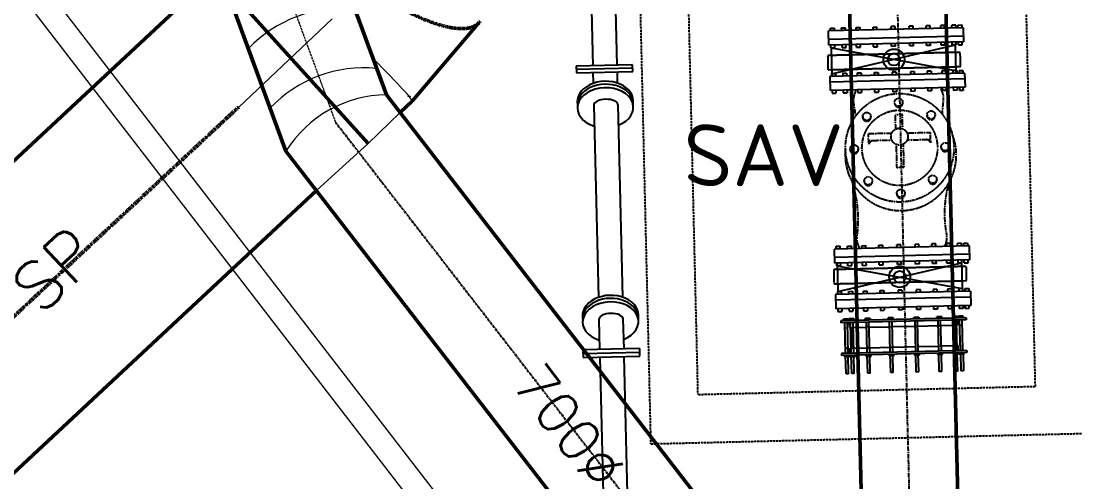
# Model space of a CAD drawing. Header units: inches. Extents: x 86328 to 235202, y 68629 to 184293.
# Drawn here: x 139176 to 145776, y 121278 to 124143 of the extents above; entities that cross this region are included whole.
import ezdxf

# ---------------------------------------------------------------- set-up
doc = ezdxf.new("R2010")
doc.units = ezdxf.units.IN
doc.header["$MEASUREMENT"] = 0
for name, pattern in [('CENTER', [2, 1.25, -0.25, 0.25, -0.25]), ('HIDDEN', [0.375, 0.25, -0.125]), ('PHANTOM2', [1.25, 0.625, -0.125, 0.125, -0.125, 0.125, -0.125])]:
    doc.linetypes.add(name, pattern=pattern)
for name, color, linetype, lineweight in [('.5', 8, 'Continuous', 0), ('DIM', 251, 'Continuous', 0), ('hid', 8, 'HIDDEN', 0), ('PLC WIRE', 7, 'Continuous', 0)]:
    doc.layers.add(name, color=color, linetype=linetype, lineweight=lineweight)
for name, color, linetype in [('1', 1, 'CENTER'), ('sleeve type coupling', 1, 'Continuous'), ('steel elbow 45deg', 3, 'Continuous'), ('text', 3, 'Continuous')]:
    doc.layers.add(name, color=color, linetype=linetype)
doc.styles.add('ISO', font='isocpeur.ttf')
doc.styles.add('SIMPLEX', font='simplex.shx')
doc.styles.get("Standard").update_dxf_attribs({"font": 'arial.ttf'})
doc.linetypes.add('FENCE_LINE', pattern='A,0.5,-0.1,["X",Standard,S=0.1,R=0,X=-0.02,Y=-0.05],-0.1', length=0.7)

msp = doc.modelspace()

# ---------------------------------------------------------------- linework, layer by layer
at = {"layer": '.5', "color": 8, "linetype": 'CENTER', "ltscale": 5}
msp.add_line((140155.2, 126177.4), (141132, 123514.8), dxfattribs=at)
at = {"color": 8, "linetype": 'CENTER', "ltscale": 20}
msp.add_line((144714.9, 120707.6), (144584.5, 126137.3), dxfattribs=at)
at = {"color": 8}
for p, q in [((145040.2, 124103.3), (144200.4, 124083.1)), ((145040.2, 124103.3), (144200.4, 124083.1)), ((144202.5, 123994.5), (144200.4, 124083.1)), ((144202.5, 123994.5), (144200.4, 124083.1)), ((144212.1, 124100.6), (144236.4, 124101.2)), ((144212.1, 124100.6), (144236.4, 124101.2)), ((144212.5, 124083.4), (144212.1, 124100.6)), ((144212.5, 124083.4), (144212.1, 124100.6)), ((144236.8, 124084), (144236.4, 124101.2)), ((144236.8, 124084), (144236.4, 124101.2)), ((144281.4, 124102.3), (144305.6, 124102.9)), ((144281.4, 124102.3), (144305.6, 124102.9)), ((144281.8, 124085), (144281.4, 124102.3)), ((144281.8, 124085), (144281.4, 124102.3)), ((144306, 124085.6), (144305.6, 124102.9)), ((144306, 124085.6), (144305.6, 124102.9)), ((144371.6, 124104.4), (144395.9, 124105)), ((144371.6, 124104.4), (144395.9, 124105)), ((144372, 124087.2), (144371.6, 124104.4)), ((144372, 124087.2), (144371.6, 124104.4)), ((144396.3, 124087.8), (144395.9, 124105)), ((144396.3, 124087.8), (144395.9, 124105)), ((144476.7, 124107), (144501, 124107.5)), ((144476.7, 124107), (144501, 124107.5)), ((144477.1, 124089.7), (144476.7, 124107)), ((144477.1, 124089.7), (144476.7, 124107)), ((144501.4, 124090.3), (144501, 124107.5)), ((144501.4, 124090.3), (144501, 124107.5)), ((144613.8, 124110.3), (144589.5, 124109.7)), ((144613.8, 124110.3), (144589.5, 124109.7)), ((144589.9, 124092.4), (144589.5, 124109.7)), ((144589.9, 124092.4), (144589.5, 124109.7)), ((144614.2, 124093), (144613.8, 124110.3)), ((144614.2, 124093), (144613.8, 124110.3)), ((144726.5, 124113), (144702.3, 124112.4)), ((144726.5, 124113), (144702.3, 124112.4)), ((144702.7, 124095.2), (144702.3, 124112.4)), ((144702.7, 124095.2), (144702.3, 124112.4)), ((144727, 124095.7), (144726.5, 124113)), ((144727, 124095.7), (144726.5, 124113)), ((144831.6, 124115.5), (144807.4, 124114.9)), ((144831.6, 124115.5), (144807.4, 124114.9)), ((144807.8, 124097.7), (144807.4, 124114.9)), ((144807.8, 124097.7), (144807.4, 124114.9)), ((144832.1, 124098.3), (144831.6, 124115.5)), ((144832.1, 124098.3), (144831.6, 124115.5)), ((144921.9, 124117.7), (144897.7, 124117.1)), ((144921.9, 124117.7), (144897.7, 124117.1)), ((144898.1, 124099.8), (144897.7, 124117.1)), ((144898.1, 124099.8), (144897.7, 124117.1)), ((144922.3, 124100.4), (144921.9, 124117.7)), ((144922.3, 124100.4), (144921.9, 124117.7)), ((144991.1, 124119.3), (144966.9, 124118.7)), ((144991.1, 124119.3), (144966.9, 124118.7)), ((144967.3, 124101.5), (144966.9, 124118.7)), ((144967.3, 124101.5), (144966.9, 124118.7)), ((144991.6, 124102.1), (144991.1, 124119.3)), ((144991.6, 124102.1), (144991.1, 124119.3)), ((145005.1, 124119.7), (145029.4, 124120.2)), ((145005.1, 124119.7), (145029.4, 124120.2)), ((145005.6, 124102.4), (145005.1, 124119.7)), ((145005.6, 124102.4), (145005.1, 124119.7)), ((145029.4, 124120.2), (145029.8, 124103)), ((145029.4, 124120.2), (145029.8, 124103)), ((145042.3, 124014.6), (145040.2, 124103.3)), ((145042.3, 124014.6), (145040.2, 124103.3)), ((145041.4, 124050.6), (144201.7, 124030.4)), ((145041.4, 124050.6), (144201.7, 124030.4)), ((145042.3, 124014.6), (144202.5, 123994.5)), ((145042.3, 124014.6), (144202.5, 123994.5)), ((144900.6, 123994), (144900.2, 124011.2)), ((144900.6, 123994), (144900.2, 124011.2)), ((144924.8, 123994.6), (144924.4, 124011.8)), ((144924.8, 123994.6), (144924.4, 124011.8)), ((144969.9, 123995.6), (144969.5, 124012.9)), ((144969.9, 123995.6), (144969.5, 124012.9)), ((144994.1, 123996.2), (144993.7, 124013.4)), ((144994.1, 123996.2), (144993.7, 124013.4)), ((145008.1, 123996.6), (145007.7, 124013.8)), ((145008.1, 123996.6), (145007.7, 124013.8)), ((145032.3, 123997.1), (145031.9, 124014.4)), ((145032.3, 123997.1), (145031.9, 124014.4)), ((144215.1, 123977.5), (144214.7, 123994.7)), ((144215.1, 123977.5), (144214.7, 123994.7)), ((144215.1, 123977.5), (144239.3, 123978.1)), ((144215.1, 123977.5), (144239.3, 123978.1)), ((144218.5, 123977.6), (144998, 123835.5)), ((144222.7, 123799.7), (144218.5, 123977.6)), ((144218.5, 123977.6), (144998, 123835.5)), ((144222.7, 123799.7), (144218.5, 123977.6)), ((144218.9, 123816.8), (144990.7, 123996.1)), ((144218.9, 123816.8), (144990.7, 123996.1)), ((144239.3, 123978.1), (144238.9, 123995.3)), ((144239.3, 123978.1), (144238.9, 123995.3)), ((144284.3, 123979.2), (144283.9, 123996.4)), ((144284.3, 123979.2), (144283.9, 123996.4)), ((144284.3, 123979.2), (144308.6, 123979.8)), ((144284.3, 123979.2), (144308.6, 123979.8)), ((144308.6, 123979.8), (144308.2, 123997)), ((144308.6, 123979.8), (144308.2, 123997)), ((144374.6, 123981.3), (144374.2, 123998.6)), ((144374.6, 123981.3), (144374.2, 123998.6)), ((144374.6, 123981.3), (144398.8, 123981.9)), ((144374.6, 123981.3), (144398.8, 123981.9)), ((144398.8, 123981.9), (144398.4, 123999.2)), ((144398.8, 123981.9), (144398.4, 123999.2)), ((144479.7, 123983.9), (144479.3, 124001.1)), ((144479.7, 123983.9), (144479.3, 124001.1)), ((144479.7, 123983.9), (144503.9, 123984.4)), ((144479.7, 123983.9), (144503.9, 123984.4)), ((144503.9, 123984.4), (144503.5, 124001.7)), ((144503.9, 123984.4), (144503.5, 124001.7)), ((144592.5, 123986.6), (144592.1, 124003.8)), ((144592.5, 123986.6), (144592.1, 124003.8)), ((144616.7, 123987.2), (144592.5, 123986.6)), ((144616.7, 123987.2), (144592.5, 123986.6)), ((144616.7, 123987.2), (144616.3, 124004.4)), ((144616.7, 123987.2), (144616.3, 124004.4)), ((144705.3, 123989.3), (144704.9, 124006.5)), ((144705.3, 123989.3), (144704.9, 124006.5)), ((144729.5, 123989.9), (144705.3, 123989.3)), ((144729.5, 123989.9), (144705.3, 123989.3)), ((144729.5, 123989.9), (144729.1, 124007.1)), ((144729.5, 123989.9), (144729.1, 124007.1)), ((144810.4, 123991.8), (144810, 124009)), ((144810.4, 123991.8), (144810, 124009)), ((144834.6, 123992.4), (144810.4, 123991.8)), ((144834.6, 123992.4), (144810.4, 123991.8)), ((144834.6, 123992.4), (144834.2, 124009.6)), ((144834.6, 123992.4), (144834.2, 124009.6)), ((144924.8, 123994.6), (144900.6, 123994)), ((144924.8, 123994.6), (144900.6, 123994)), ((144994.1, 123996.2), (144969.9, 123995.6)), ((144994.1, 123996.2), (144969.9, 123995.6)), ((144995, 123818.2), (144990.7, 123996.1)), ((144995, 123818.2), (144990.7, 123996.1)), ((145019.5, 123949.7), (144991.9, 123949)), ((145019.5, 123949.7), (144991.9, 123949)), ((145008.1, 123996.6), (145032.3, 123997.1)), ((145008.1, 123996.6), (145032.3, 123997.1)), ((144219.6, 123930.4), (144196.4, 123929.9)), ((144219.6, 123930.4), (144196.4, 123929.9)), ((144221.8, 123840.2), (144198.6, 123839.6)), ((144221.8, 123840.2), (144198.6, 123839.6)), ((145046.9, 123820.3), (144207.2, 123800.2)), ((145046.9, 123820.3), (144207.2, 123800.2)), ((144218.9, 123817.7), (144243.2, 123818.3)), ((144218.9, 123817.7), (144243.2, 123818.3)), ((144218.9, 123817.7), (144219.3, 123800.5)), ((144218.9, 123817.7), (144219.3, 123800.5)), ((144243.2, 123818.3), (144243.6, 123801)), ((144243.2, 123818.3), (144243.6, 123801)), ((144288.2, 123819.4), (144312.4, 123819.9)), ((144288.2, 123819.4), (144312.4, 123819.9)), ((144288.2, 123819.4), (144288.6, 123802.1)), ((144288.2, 123819.4), (144288.6, 123802.1)), ((144312.4, 123819.9), (144312.8, 123802.7)), ((144312.4, 123819.9), (144312.8, 123802.7)), ((144378.4, 123821.5), (144402.7, 123822.1)), ((144378.4, 123821.5), (144402.7, 123822.1)), ((144378.4, 123821.5), (144378.8, 123804.3)), ((144378.4, 123821.5), (144378.8, 123804.3)), ((144402.7, 123822.1), (144403.1, 123804.9)), ((144402.7, 123822.1), (144403.1, 123804.9)), ((144483.5, 123824), (144507.8, 123824.6)), ((144483.5, 123824), (144507.8, 123824.6)), ((144483.5, 123824), (144483.9, 123806.8)), ((144483.5, 123824), (144483.9, 123806.8)), ((144507.8, 123824.6), (144508.2, 123807.4)), ((144507.8, 123824.6), (144508.2, 123807.4)), ((144620.5, 123827.3), (144596.3, 123826.8)), ((144620.5, 123827.3), (144596.3, 123826.8)), ((144596.3, 123826.8), (144596.7, 123809.5)), ((144596.3, 123826.8), (144596.7, 123809.5)), ((144620.5, 123827.3), (144621, 123810.1)), ((144620.5, 123827.3), (144621, 123810.1)), ((144733.3, 123830), (144709.1, 123829.5)), ((144733.3, 123830), (144709.1, 123829.5)), ((144709.1, 123829.5), (144709.5, 123812.2)), ((144709.1, 123829.5), (144709.5, 123812.2)), ((144733.3, 123830), (144733.7, 123812.8)), ((144733.3, 123830), (144733.7, 123812.8)), ((144838.4, 123832.6), (144814.2, 123832)), ((144838.4, 123832.6), (144814.2, 123832)), ((144814.2, 123832), (144814.6, 123814.8)), ((144814.2, 123832), (144814.6, 123814.8)), ((144838.4, 123832.6), (144838.8, 123815.3)), ((144838.4, 123832.6), (144838.8, 123815.3)), ((144928.7, 123834.7), (144904.5, 123834.2)), ((144928.7, 123834.7), (144904.5, 123834.2)), ((144904.5, 123834.2), (144904.9, 123816.9)), ((144904.5, 123834.2), (144904.9, 123816.9)), ((144928.7, 123834.7), (144929.1, 123817.5)), ((144928.7, 123834.7), (144929.1, 123817.5)), ((144997.9, 123836.4), (144973.7, 123835.8)), ((144997.9, 123836.4), (144973.7, 123835.8)), ((144973.7, 123835.8), (144974.1, 123818.6)), ((144973.7, 123835.8), (144974.1, 123818.6)), ((145021.7, 123859.4), (144994, 123858.7)), ((145021.7, 123859.4), (144994, 123858.7)), ((144997.9, 123836.4), (144998.4, 123819.2)), ((144997.9, 123836.4), (144998.4, 123819.2)), ((145011.9, 123836.7), (145036.2, 123837.3)), ((145011.9, 123836.7), (145036.2, 123837.3)), ((145011.9, 123836.7), (145012.4, 123819.5)), ((145011.9, 123836.7), (145012.4, 123819.5)), ((145036.2, 123837.3), (145036.6, 123820.1)), ((145036.2, 123837.3), (145036.6, 123820.1)), ((145046.9, 123820.3), (145049.1, 123732.4)), ((145046.9, 123820.3), (145049.1, 123732.4)), ((144207.2, 123800.2), (144209.3, 123712.2)), ((144207.2, 123800.2), (144209.3, 123712.2)), ((145047.8, 123784.3), (144208, 123764.2)), ((145047.8, 123784.3), (144208, 123764.2)), ((145049.1, 123732.4), (144209.3, 123712.2)), ((145049.1, 123732.4), (144209.3, 123712.2)), ((144221.5, 123712.5), (144221.9, 123695.3)), ((144221.5, 123712.5), (144221.9, 123695.3)), ((144221.9, 123695.3), (144246.1, 123695.8)), ((144221.9, 123695.3), (144246.1, 123695.8)), ((144245.7, 123713.1), (144246.1, 123695.8)), ((144245.7, 123713.1), (144246.1, 123695.8)), ((144290.7, 123714.2), (144291.1, 123696.9)), ((144290.7, 123714.2), (144291.1, 123696.9)), ((144291.1, 123696.9), (144315.3, 123697.5)), ((144291.1, 123696.9), (144315.3, 123697.5)), ((144314.9, 123714.7), (144315.3, 123697.5)), ((144314.9, 123714.7), (144315.3, 123697.5)), ((144381, 123716.3), (144381.4, 123699.1)), ((144381, 123716.3), (144381.4, 123699.1)), ((144381.4, 123699.1), (144405.6, 123699.7)), ((144381.4, 123699.1), (144405.6, 123699.7)), ((144405.2, 123716.9), (144405.6, 123699.7)), ((144405.2, 123716.9), (144405.6, 123699.7)), ((144486.1, 123718.8), (144486.5, 123701.6)), ((144486.1, 123718.8), (144486.5, 123701.6)), ((144486.5, 123701.6), (144510.7, 123702.2)), ((144486.5, 123701.6), (144510.7, 123702.2)), ((144510.3, 123719.4), (144510.7, 123702.2)), ((144510.3, 123719.4), (144510.7, 123702.2)), ((144598.8, 123721.5), (144599.3, 123704.3)), ((144598.8, 123721.5), (144599.3, 123704.3)), ((144623.5, 123704.9), (144599.3, 123704.3)), ((144623.5, 123704.9), (144599.3, 123704.3)), ((144623.1, 123722.1), (144623.5, 123704.9)), ((144623.1, 123722.1), (144623.5, 123704.9)), ((144711.6, 123724.3), (144712, 123707)), ((144711.6, 123724.3), (144712, 123707)), ((144736.3, 123707.6), (144712, 123707)), ((144736.3, 123707.6), (144712, 123707)), ((144735.9, 123724.8), (144736.3, 123707.6)), ((144735.9, 123724.8), (144736.3, 123707.6)), ((144816.7, 123726.8), (144817.1, 123709.6)), ((144816.7, 123726.8), (144817.1, 123709.6)), ((144841.4, 123710.1), (144817.1, 123709.6)), ((144841.4, 123710.1), (144817.1, 123709.6)), ((144841, 123727.4), (144841.4, 123710.1)), ((144841, 123727.4), (144841.4, 123710.1)), ((144907, 123728.9), (144907.4, 123711.7)), ((144907, 123728.9), (144907.4, 123711.7)), ((144931.6, 123712.3), (144907.4, 123711.7)), ((144931.6, 123712.3), (144907.4, 123711.7)), ((144931.2, 123729.5), (144931.6, 123712.3)), ((144931.2, 123729.5), (144931.6, 123712.3)), ((144976.2, 123730.6), (144976.6, 123713.4)), ((144976.2, 123730.6), (144976.6, 123713.4)), ((145000.9, 123714), (144976.6, 123713.4)), ((145000.9, 123714), (144976.6, 123713.4)), ((145000.5, 123731.2), (145000.9, 123714)), ((145000.5, 123731.2), (145000.9, 123714)), ((145014.5, 123731.5), (145014.9, 123714.3)), ((145014.5, 123731.5), (145014.9, 123714.3)), ((145014.9, 123714.3), (145039.1, 123714.9)), ((145014.9, 123714.3), (145039.1, 123714.9)), ((145039.1, 123714.9), (145038.7, 123732.1)), ((145039.1, 123714.9), (145038.7, 123732.1)), ((144867.9, 122758), (144843.7, 122757.4)), ((144867.9, 122758), (144843.7, 122757.4)), ((144844.1, 122740.2), (144843.7, 122757.4)), ((144844.1, 122740.2), (144843.7, 122757.4)), ((144868.3, 122740.7), (144867.9, 122758)), ((144868.3, 122740.7), (144867.9, 122758)), ((144958.2, 122760.1), (144933.9, 122759.6)), ((144958.2, 122760.1), (144933.9, 122759.6)), ((144934.3, 122742.3), (144933.9, 122759.6)), ((144934.3, 122742.3), (144933.9, 122759.6)), ((144958.6, 122742.9), (144958.2, 122760.1)), ((144958.6, 122742.9), (144958.2, 122760.1)), ((145027.4, 122761.8), (145003.2, 122761.2)), ((145027.4, 122761.8), (145003.2, 122761.2)), ((145003.6, 122744), (145003.2, 122761.2)), ((145003.6, 122744), (145003.2, 122761.2)), ((145027.8, 122744.6), (145027.4, 122761.8)), ((145027.8, 122744.6), (145027.4, 122761.8)), ((145041.4, 122762.1), (145065.6, 122762.7)), ((145041.4, 122762.1), (145065.6, 122762.7)), ((145041.8, 122744.9), (145041.4, 122762.1)), ((145041.8, 122744.9), (145041.4, 122762.1)), ((145065.6, 122762.7), (145066.1, 122745.5)), ((145065.6, 122762.7), (145066.1, 122745.5)), ((145076.4, 122745.7), (144236.7, 122725.6)), ((145076.4, 122745.7), (144236.7, 122725.6)), ((144238.8, 122637.6), (144236.7, 122725.6)), ((144238.8, 122637.6), (144236.7, 122725.6)), ((145077.7, 122693.8), (144237.9, 122673.6)), ((145077.7, 122693.8), (144237.9, 122673.6)), ((144248.4, 122743.1), (144272.6, 122743.7)), ((144248.4, 122743.1), (144272.6, 122743.7)), ((144248.8, 122725.9), (144248.4, 122743.1)), ((144248.8, 122725.9), (144248.4, 122743.1)), ((144273, 122726.5), (144272.6, 122743.7)), ((144273, 122726.5), (144272.6, 122743.7)), ((144317.7, 122744.8), (144341.9, 122745.3)), ((144317.7, 122744.8), (144341.9, 122745.3)), ((144318.1, 122727.5), (144317.7, 122744.8)), ((144318.1, 122727.5), (144317.7, 122744.8)), ((144342.3, 122728.1), (144341.9, 122745.3)), ((144342.3, 122728.1), (144341.9, 122745.3)), ((144407.9, 122746.9), (144432.1, 122747.5)), ((144407.9, 122746.9), (144432.1, 122747.5)), ((144408.3, 122729.7), (144407.9, 122746.9)), ((144408.3, 122729.7), (144407.9, 122746.9)), ((144432.5, 122730.3), (144432.1, 122747.5)), ((144432.5, 122730.3), (144432.1, 122747.5)), ((144513, 122749.5), (144537.2, 122750)), ((144513, 122749.5), (144537.2, 122750)), ((144513.4, 122732.2), (144513, 122749.5)), ((144513.4, 122732.2), (144513, 122749.5)), ((144537.6, 122732.8), (144537.2, 122750)), ((144537.6, 122732.8), (144537.2, 122750)), ((144650, 122752.7), (144625.8, 122752.2)), ((144650, 122752.7), (144625.8, 122752.2)), ((144626.2, 122734.9), (144625.8, 122752.2)), ((144626.2, 122734.9), (144625.8, 122752.2)), ((144650.4, 122735.5), (144650, 122752.7)), ((144650.4, 122735.5), (144650, 122752.7)), ((144762.8, 122755.5), (144738.6, 122754.9)), ((144762.8, 122755.5), (144738.6, 122754.9)), ((144739, 122737.6), (144738.6, 122754.9)), ((144739, 122737.6), (144738.6, 122754.9)), ((144763.2, 122738.2), (144762.8, 122755.5)), ((144763.2, 122738.2), (144762.8, 122755.5)), ((145078.5, 122657.8), (145076.4, 122745.7)), ((145078.5, 122657.8), (145076.4, 122745.7)), ((145078.5, 122657.8), (144238.8, 122637.6)), ((145078.5, 122657.8), (144238.8, 122637.6)), ((144251.3, 122620.7), (144250.9, 122637.9)), ((144251.3, 122620.7), (144250.9, 122637.9)), ((144254.3, 122638.9), (144258.5, 122460.9)), ((144254.3, 122638.9), (144258.5, 122460.9)), ((144258.5, 122460.9), (145030.3, 122640.3)), ((144258.5, 122460.9), (145030.3, 122640.3)), ((144275.6, 122621.2), (144275.2, 122638.5)), ((144275.6, 122621.2), (144275.2, 122638.5)), ((144320.6, 122622.3), (144320.2, 122639.6)), ((144320.6, 122622.3), (144320.2, 122639.6)), ((144344.8, 122622.9), (144344.4, 122640.1)), ((144344.8, 122622.9), (144344.4, 122640.1)), ((144410.8, 122624.5), (144410.4, 122641.7)), ((144410.8, 122624.5), (144410.4, 122641.7)), ((144410.8, 122624.5), (144435.1, 122625.1)), ((144410.8, 122624.5), (144435.1, 122625.1)), ((144435.1, 122625.1), (144434.7, 122642.3)), ((144435.1, 122625.1), (144434.7, 122642.3)), ((144515.9, 122627), (144515.5, 122644.2)), ((144515.9, 122627), (144515.5, 122644.2)), ((144515.9, 122627), (144540.2, 122627.6)), ((144515.9, 122627), (144540.2, 122627.6)), ((144540.2, 122627.6), (144539.8, 122644.8)), ((144540.2, 122627.6), (144539.8, 122644.8)), ((144628.7, 122629.7), (144628.3, 122647)), ((144628.7, 122629.7), (144628.3, 122647)), ((144653, 122630.3), (144628.7, 122629.7)), ((144653, 122630.3), (144628.7, 122629.7)), ((144653, 122630.3), (144652.5, 122647.5)), ((144653, 122630.3), (144652.5, 122647.5)), ((144741.5, 122632.4), (144741.1, 122649.7)), ((144741.5, 122632.4), (144741.1, 122649.7)), ((144765.7, 122633), (144741.5, 122632.4)), ((144765.7, 122633), (144741.5, 122632.4)), ((144765.7, 122633), (144765.3, 122650.2)), ((144765.7, 122633), (144765.3, 122650.2)), ((144846.6, 122635), (144846.2, 122652.2)), ((144846.6, 122635), (144846.2, 122652.2)), ((144870.8, 122635.5), (144846.6, 122635)), ((144870.8, 122635.5), (144846.6, 122635)), ((144870.8, 122635.5), (144870.4, 122652.8)), ((144870.8, 122635.5), (144870.4, 122652.8)), ((144936.9, 122637.1), (144936.5, 122654.4)), ((144936.9, 122637.1), (144936.5, 122654.4)), ((144961.1, 122637.7), (144936.9, 122637.1)), ((144961.1, 122637.7), (144936.9, 122637.1)), ((144961.1, 122637.7), (144960.7, 122654.9)), ((144961.1, 122637.7), (144960.7, 122654.9)), ((145006.1, 122638.8), (145005.7, 122656)), ((145006.1, 122638.8), (145005.7, 122656)), ((145030.4, 122639.4), (145006.1, 122638.8)), ((145030.4, 122639.4), (145006.1, 122638.8)), ((145026.5, 122657.4), (145030.8, 122479.5)), ((145026.5, 122657.4), (145030.8, 122479.5)), ((145030.4, 122639.4), (145029.9, 122656.6)), ((145030.4, 122639.4), (145029.9, 122656.6)), ((145044.4, 122639.7), (145043.9, 122656.9)), ((145044.4, 122639.7), (145043.9, 122656.9)), ((145044.4, 122639.7), (145068.6, 122640.3)), ((145044.4, 122639.7), (145068.6, 122640.3)), ((145068.6, 122640.3), (145068.2, 122657.5)), ((145068.6, 122640.3), (145068.2, 122657.5)), ((144255.2, 122598.4), (144232.1, 122597.8)), ((144255.2, 122598.4), (144232.1, 122597.8)), ((144251.3, 122621.6), (145030.8, 122479.5)), ((144251.3, 122621.6), (145030.8, 122479.5)), ((144251.3, 122620.7), (144275.6, 122621.2)), ((144251.3, 122620.7), (144275.6, 122621.2)), ((144320.6, 122622.3), (144344.8, 122622.9)), ((144320.6, 122622.3), (144344.8, 122622.9)), ((145055.2, 122617.6), (145027.5, 122616.9)), ((145055.2, 122617.6), (145027.5, 122616.9)), ((144257.4, 122508.1), (144234.2, 122507.5)), ((144257.4, 122508.1), (144234.2, 122507.5)), ((145057.4, 122527.3), (145029.7, 122526.6)), ((145057.4, 122527.3), (145029.7, 122526.6)), ((145083.2, 122463.5), (144243.4, 122443.3)), ((145083.2, 122463.5), (144243.4, 122443.3)), ((144243.4, 122443.3), (144245.6, 122354.7)), ((144243.4, 122443.3), (144245.6, 122354.7)), ((145084.1, 122427.5), (144244.3, 122407.3)), ((145084.1, 122427.5), (144244.3, 122407.3)), ((144255.2, 122460.8), (144279.4, 122461.4)), ((144255.2, 122460.8), (144279.4, 122461.4)), ((144255.2, 122460.8), (144255.6, 122443.6)), ((144255.2, 122460.8), (144255.6, 122443.6)), ((144279.4, 122461.4), (144279.8, 122444.2)), ((144279.4, 122461.4), (144279.8, 122444.2)), ((144324.4, 122462.5), (144348.7, 122463.1)), ((144324.4, 122462.5), (144348.7, 122463.1)), ((144324.4, 122462.5), (144324.8, 122445.3)), ((144324.4, 122462.5), (144324.8, 122445.3)), ((144348.7, 122463.1), (144349.1, 122445.9)), ((144348.7, 122463.1), (144349.1, 122445.9)), ((144414.7, 122464.7), (144438.9, 122465.3)), ((144414.7, 122464.7), (144438.9, 122465.3)), ((144414.7, 122464.7), (144415.1, 122447.4)), ((144414.7, 122464.7), (144415.1, 122447.4)), ((144438.9, 122465.3), (144439.3, 122448)), ((144438.9, 122465.3), (144439.3, 122448)), ((144519.8, 122467.2), (144544, 122467.8)), ((144519.8, 122467.2), (144544, 122467.8)), ((144519.8, 122467.2), (144520.2, 122450)), ((144519.8, 122467.2), (144520.2, 122450)), ((144544, 122467.8), (144544.4, 122450.6)), ((144544, 122467.8), (144544.4, 122450.6)), ((144656.8, 122470.5), (144632.6, 122469.9)), ((144656.8, 122470.5), (144632.6, 122469.9)), ((144632.6, 122469.9), (144633, 122452.7)), ((144632.6, 122469.9), (144633, 122452.7)), ((144656.8, 122470.5), (144657.2, 122453.3)), ((144656.8, 122470.5), (144657.2, 122453.3)), ((144769.6, 122473.2), (144745.4, 122472.6)), ((144769.6, 122473.2), (144745.4, 122472.6)), ((144745.4, 122472.6), (144745.8, 122455.4)), ((144745.4, 122472.6), (144745.8, 122455.4)), ((144769.6, 122473.2), (144770, 122456)), ((144769.6, 122473.2), (144770, 122456)), ((144874.7, 122475.7), (144850.5, 122475.1)), ((144874.7, 122475.7), (144850.5, 122475.1)), ((144850.5, 122475.1), (144850.9, 122457.9)), ((144850.5, 122475.1), (144850.9, 122457.9)), ((144874.7, 122475.7), (144875.1, 122458.5)), ((144874.7, 122475.7), (144875.1, 122458.5)), ((144964.9, 122477.9), (144940.7, 122477.3)), ((144964.9, 122477.9), (144940.7, 122477.3)), ((144940.7, 122477.3), (144941.1, 122460.1)), ((144940.7, 122477.3), (144941.1, 122460.1)), ((144964.9, 122477.9), (144965.4, 122460.7)), ((144964.9, 122477.9), (144965.4, 122460.7)), ((145034.2, 122479.6), (145010, 122479)), ((145034.2, 122479.6), (145010, 122479)), ((145010, 122479), (145010.4, 122461.7)), ((145010, 122479), (145010.4, 122461.7)), ((145034.2, 122479.6), (145034.6, 122462.3)), ((145034.2, 122479.6), (145034.6, 122462.3)), ((145048.2, 122479.9), (145072.4, 122480.5)), ((145048.2, 122479.9), (145072.4, 122480.5)), ((145048.2, 122479.9), (145048.6, 122462.7)), ((145048.2, 122479.9), (145048.6, 122462.7)), ((145072.4, 122480.5), (145072.8, 122463.2)), ((145072.4, 122480.5), (145072.8, 122463.2)), ((145083.2, 122463.5), (145085.3, 122374.8)), ((145083.2, 122463.5), (145085.3, 122374.8)), ((145085.3, 122374.8), (144245.6, 122354.7)), ((145085.3, 122374.8), (144245.6, 122354.7)), ((144522.3, 122361.3), (144522.7, 122344.1)), ((144522.3, 122361.3), (144522.7, 122344.1)), ((144546.6, 122361.9), (144547, 122344.7)), ((144546.6, 122361.9), (144547, 122344.7)), ((144635.1, 122364), (144635.5, 122346.8)), ((144635.1, 122364), (144635.5, 122346.8)), ((144659.3, 122364.6), (144659.8, 122347.4)), ((144659.3, 122364.6), (144659.8, 122347.4)), ((144747.9, 122366.7), (144748.3, 122349.5)), ((144747.9, 122366.7), (144748.3, 122349.5)), ((144772.1, 122367.3), (144772.5, 122350.1)), ((144772.1, 122367.3), (144772.5, 122350.1)), ((144853, 122369.3), (144853.4, 122352)), ((144853, 122369.3), (144853.4, 122352)), ((144877.2, 122369.9), (144877.6, 122352.6)), ((144877.2, 122369.9), (144877.6, 122352.6)), ((144943.2, 122371.4), (144943.7, 122354.2)), ((144943.2, 122371.4), (144943.7, 122354.2)), ((144967.5, 122372), (144967.9, 122354.8)), ((144967.5, 122372), (144967.9, 122354.8)), ((145012.5, 122373.1), (145012.9, 122355.9)), ((145012.5, 122373.1), (145012.9, 122355.9)), ((145036.7, 122373.7), (145037.1, 122356.5)), ((145036.7, 122373.7), (145037.1, 122356.5)), ((145050.7, 122374), (145051.1, 122356.8)), ((145050.7, 122374), (145051.1, 122356.8)), ((145075.4, 122357.4), (145075, 122374.6)), ((145075.4, 122357.4), (145075, 122374.6)), ((144257.7, 122355), (144258.1, 122337.7)), ((144257.7, 122355), (144258.1, 122337.7)), ((144258.1, 122337.7), (144282.4, 122338.3)), ((144258.1, 122337.7), (144282.4, 122338.3)), ((144281.9, 122355.6), (144282.4, 122338.3)), ((144281.9, 122355.6), (144282.4, 122338.3)), ((144327, 122356.6), (144327.4, 122339.4)), ((144327, 122356.6), (144327.4, 122339.4)), ((144327.4, 122339.4), (144351.6, 122340)), ((144327.4, 122339.4), (144351.6, 122340)), ((144351.2, 122357.2), (144351.6, 122340)), ((144351.2, 122357.2), (144351.6, 122340)), ((144417.2, 122358.8), (144417.6, 122341.6)), ((144417.2, 122358.8), (144417.6, 122341.6)), ((144417.6, 122341.6), (144441.9, 122342.2)), ((144417.6, 122341.6), (144441.9, 122342.2)), ((144441.5, 122359.4), (144441.9, 122342.2)), ((144441.5, 122359.4), (144441.9, 122342.2)), ((144522.7, 122344.1), (144547, 122344.7)), ((144522.7, 122344.1), (144547, 122344.7)), ((144659.8, 122347.4), (144635.5, 122346.8)), ((144659.8, 122347.4), (144635.5, 122346.8)), ((144772.5, 122350.1), (144748.3, 122349.5)), ((144772.5, 122350.1), (144748.3, 122349.5)), ((144877.6, 122352.6), (144853.4, 122352)), ((144877.6, 122352.6), (144853.4, 122352)), ((144967.9, 122354.8), (144943.7, 122354.2)), ((144967.9, 122354.8), (144943.7, 122354.2)), ((145037.1, 122356.5), (145012.9, 122355.9)), ((145037.1, 122356.5), (145012.9, 122355.9)), ((145051.1, 122356.8), (145075.4, 122357.4)), ((145051.1, 122356.8), (145075.4, 122357.4))]:
    msp.add_line(p, q, dxfattribs=at)
at = {"color": 8, "linetype": 'HIDDEN'}
for p, q in [((144991.9, 123949), (144219.6, 123930.4)), ((144991.9, 123949), (144219.6, 123930.4)), ((145021.7, 123859.4), (145019.5, 123949.7)), ((145021.7, 123859.4), (145019.5, 123949.7)), ((144198.6, 123839.6), (144196.4, 123929.9)), ((144198.6, 123839.6), (144196.4, 123929.9)), ((144994, 123858.7), (144221.8, 123840.2)), ((144994, 123858.7), (144221.8, 123840.2)), ((144232.1, 122597.8), (144234.2, 122507.5)), ((144232.1, 122597.8), (144234.2, 122507.5)), ((145027.5, 122616.9), (144255.2, 122598.4)), ((145027.5, 122616.9), (144255.2, 122598.4)), ((145055.2, 122617.6), (145057.4, 122527.3)), ((145055.2, 122617.6), (145057.4, 122527.3)), ((145029.7, 122526.6), (144257.4, 122508.1)), ((145029.7, 122526.6), (144257.4, 122508.1))]:
    msp.add_line(p, q, dxfattribs=at)
at = {"color": 8, "linetype": 'PHANTOM2', "ltscale": 20}
msp.add_line((141132, 123514.8), (144639.9, 118982.4), dxfattribs=at)
at = {"color": 8}
for centre, radius in [((144606.6, 123904.6), 65.7), ((144606.6, 123904.6), 65.7), ((144606.6, 123904.6), 37.5), ((144606.6, 123904.6), 37.5), ((144642.7, 122552.5), 65.7), ((144642.7, 122552.5), 65.7), ((144642.7, 122552.5), 37.5), ((144642.7, 122552.5), 37.5)]:
    msp.add_circle(centre, radius, dxfattribs=at)
at = {"layer": '1', "color": 8, "linetype": 'HIDDEN', "ltscale": 5}
for p, q in [((143095.1, 121514.1), (143011.1, 125012.7)), ((145487.2, 121871.6), (145417.6, 124770.3)), ((143387.8, 121821.2), (143318.2, 124719.9)), ((143387.8, 121821.2), (145487.2, 121871.6)), ((143095.1, 121514.1), (145775.7, 121578.4))]:
    msp.add_line(p, q, dxfattribs=at)
at = {"layer": '1', "color": 8}
for p, q in [((144659.7, 123562.1), (144616.1, 123561.1)), ((144659.7, 123562.1), (144616.1, 123561.1)), ((144618.3, 123472.7), (144616.1, 123561.1)), ((144618.3, 123472.7), (144616.1, 123561.1)), ((144661.8, 123473.8), (144659.7, 123562.1)), ((144661.8, 123473.8), (144659.7, 123562.1)), ((144592.8, 123446), (144447.7, 123442.5)), ((144592.8, 123446), (144447.7, 123442.5)), ((144448.7, 123399), (144447.7, 123442.5)), ((144448.7, 123399), (144447.7, 123442.5)), ((144688.5, 123448.3), (144833.6, 123451.8)), ((144688.5, 123448.3), (144833.6, 123451.8)), ((144834.6, 123408.3), (144833.6, 123451.8)), ((144834.6, 123408.3), (144833.6, 123451.8)), ((144593.8, 123402.5), (144448.7, 123399)), ((144593.8, 123402.5), (144448.7, 123399)), ((144448.7, 123399), (144449.3, 123377.6)), ((144448.7, 123399), (144449.3, 123377.6)), ((144620.6, 123377), (144624, 123231.9)), ((144620.6, 123377), (144624, 123231.9)), ((144664.1, 123378.1), (144667.6, 123233)), ((144664.1, 123378.1), (144667.6, 123233)), ((144689.5, 123404.8), (144834.6, 123408.3)), ((144689.5, 123404.8), (144834.6, 123408.3)), ((144834.6, 123408.3), (144835.2, 123386.8)), ((144834.6, 123408.3), (144835.2, 123386.8)), ((144667.6, 123233), (144624, 123231.9)), ((144667.6, 123233), (144624, 123231.9))]:
    msp.add_line(p, q, dxfattribs=at)
for centre, radius in [((144642.8, 123355.8), 337.5), ((144642.8, 123355.8), 337.5), ((144636, 123639), 24.9), ((144636, 123639), 24.9), ((144642.8, 123355.8), 234.7), ((144642.8, 123355.8), 234.7), ((144437.8, 123551.3), 24.9), ((144437.8, 123551.3), 24.9), ((144838.3, 123560.9), 24.9), ((144838.3, 123560.9), 24.9), ((144641.2, 123425.4), 52.6), ((144641.2, 123425.4), 52.6), ((144359.7, 123349), 24.9), ((144359.7, 123349), 24.9), ((144926, 123362.6), 24.9), ((144926, 123362.6), 24.9), ((144447.4, 123150.8), 24.9), ((144447.4, 123150.8), 24.9), ((144847.9, 123160.4), 24.9), ((144847.9, 123160.4), 24.9), ((144649.6, 123072.7), 24.9), ((144649.6, 123072.7), 24.9)]:
    msp.add_circle(centre, radius, dxfattribs=at)
for centre, radius, start, end in [((144469.6, 123654.3), 114.4, 151.65722, 186.65723), ((144469.6, 123654.3), 114.4, 151.65722, 186.65723), ((144809, 123665.3), 106.4, 354.23003, 31.75049), ((144809, 123665.3), 106.4, 354.23003, 31.75049), ((143625.3, 123493.7), 745.4, 4.51201, 11.40091), ((143625.3, 123493.7), 745.4, 4.51201, 11.40091), ((144636.2, 123634), 25.4, 169.93095, 12.82004), ((144636.2, 123634), 25.4, 169.93095, 12.82004), ((145595.7, 123551), 688.7, 171.34911, 178.78127), ((145595.7, 123551), 688.7, 171.34911, 178.78127), ((144437.9, 123546.2), 25.4, 169.93095, 12.82004), ((144437.9, 123546.2), 25.4, 169.93095, 12.82004), ((144838.4, 123555.9), 25.4, 169.93095, 12.82004), ((144838.4, 123555.9), 25.4, 169.93095, 12.82004), ((144649.3, 123310.9), 345.8, 173.88039, 22.49914), ((144649.3, 123310.9), 345.8, 173.88039, 22.49914), ((144481.9, 123365.1), 35, 98.39712, 159.08503), ((144481.9, 123365.1), 35, 98.39712, 159.08503), ((144803.1, 123372.8), 35, 23.66596, 84.35388), ((144803.1, 123372.8), 35, 23.66596, 84.35388), ((144926.1, 123357.6), 25.4, 169.93095, 12.82004), ((144926.1, 123357.6), 25.4, 169.93095, 12.82004), ((144359.8, 123344), 25.4, 169.93095, 12.82004), ((144359.8, 123344), 25.4, 169.93095, 12.82004), ((144848, 123155.4), 25.4, 169.93095, 12.82004), ((144848, 123155.4), 25.4, 169.93095, 12.82004), ((143639.3, 122909.8), 745.4, 351.35008, 18.08825), ((143639.3, 122909.8), 745.4, 351.35008, 18.08825), ((144447.5, 123145.8), 25.4, 169.93095, 12.82004), ((144447.5, 123145.8), 25.4, 169.93095, 12.82004), ((145610.2, 122947.1), 688.7, 164.0075, 191.40188), ((145610.2, 122947.1), 688.7, 164.0075, 191.40188), ((144649.8, 123067.6), 25.4, 169.93095, 12.82004), ((144649.8, 123067.6), 25.4, 169.93095, 12.82004), ((144490.4, 122789.9), 114.4, 176.09376, 211.09378), ((144490.4, 122789.9), 114.4, 176.09376, 211.09378), ((144829.9, 122795.2), 106.4, 331.0005, 8.52096), ((144829.9, 122795.2), 106.4, 331.0005, 8.52096)]:
    msp.add_arc(centre, radius, start, end, dxfattribs=at)
at = {"layer": 'DIM', "color": 8, "linetype": 'Continuous', "ltscale": 25}
msp.add_line((169715.5, 84970.9), (130963, 135197.5), dxfattribs=at)
at = {"layer": 'DIM', "color": 8, "linetype": 'FENCE_LINE', "ltscale": 25}
msp.add_line((169526, 84970.9), (130844.2, 135105.9), dxfattribs=at)
at = {"layer": 'DIM', "color": 8, "lineweight": 50}
for p, q in [((140461.5, 126374.8), (141448.4, 123684.6)), ((139852.6, 125982.2), (140823.7, 123335)), ((144404.5, 121137.2), (144301.4, 125430.8)), ((144404.5, 121137.2), (144301.4, 125430.3)), ((145006.5, 121060.6), (144901.3, 125444.7)), ((145006.5, 121060.6), (144901.3, 125444.7)), ((135999.6, 120360.5), (140408.7, 124466.5)), ((140380.1, 124439.9), (141335.6, 123381.6)), ((141609.6, 123645.9), (142024, 124133.8)), ((141609.6, 123645.9), (142024, 124133.8)), ((141448.4, 123684.6), (143929.5, 120478.9)), ((141533.4, 123574.9), (141609.5, 123645.7)), ((141533.4, 123574.9), (141609.5, 123645.7)), ((140823.7, 123335), (144232.7, 118927.8)), ((136944.7, 119301.6), (141013, 123090.3)), ((142933.4, 121765.9), (143929.5, 120478.9))]:
    msp.add_line(p, q, dxfattribs=at)
at = {"layer": 'DIM', "color": 8, "linetype": 'Continuous'}
msp.add_line((141111.8, 124157.7), (140529.5, 123609.6), dxfattribs=at)
at = {"layer": 'DIM', "color": 8, "linetype": 'PHANTOM2', "lineweight": 50, "ltscale": 20}
msp.add_line((136461.1, 119820.9), (140529.4, 123609.6), dxfattribs=at)
at = {"layer": 'DIM', "color": 8}
for p, q in [((141335.6, 123381.6), (141533.4, 123574.9)), ((141013, 123090.3), (141335.6, 123381.6))]:
    msp.add_line(p, q, dxfattribs=at)
at = {"layer": 'DIM', "color": 8, "linetype": 'Continuous', "ltscale": 10}
for p, q in [((144371.3, 122522.4), (144364.7, 122796.2)), ((144971.1, 122536.8), (144964.5, 122810.6)), ((144376.1, 122319.1), (144371.5, 122510.4)), ((144376.1, 122319.1), (144371.5, 122510.4)), ((144976, 122333.5), (144971.4, 122524.8)), ((144976, 122333.5), (144971.4, 122524.8)), ((144379.9, 122160.6), (144376.4, 122307.1)), ((144379.9, 122160.6), (144376.4, 122307.1)), ((144379.9, 122160.6), (144376.4, 122307.1)), ((144379.9, 122160.6), (144376.4, 122307.1)), ((144379.9, 122160.6), (144376.4, 122307.1)), ((144979.8, 122175), (144976.3, 122321.5)), ((144979.8, 122175), (144976.3, 122321.5))]:
    msp.add_line(p, q, dxfattribs=at)
at = {"layer": 'DIM', "color": 8, "ltscale": 2000}
for centre, radius, start, end in [((141173.6, 123416.9), 806.5, 84.4078, 136.38747), ((141309.2, 123047.2), 806.5, 84.4078, 136.38747), ((141457, 122939.3), 746.7, 90.69259, 147.99778)]:
    msp.add_arc(centre, radius, start, end, dxfattribs=at)
at = {"layer": 'DIM', "color": 8, "linetype": 'PHANTOM2', "lineweight": 50, "ltscale": 20}
for centre, major_axis, ratio, start_param, end_param in [((141457.3, 124562.5), (571, -423.4), 0.337663, 4.388108, 5.958551), ((141457.2, 124562.5), (-571, 423.4), 0.337663, 2.817312, 3.163877), ((141457.2, 124562.5), (571, -423.4), 0.337686, 5.958873, 5.958932)]:
    msp.add_ellipse(centre, major_axis=major_axis, ratio=ratio, start_param=start_param, end_param=end_param, dxfattribs=at)
at = {"layer": 'DIM', "color": 8}
for centre, major_axis, ratio, start_param, end_param in [((141457.3, 124562.5), (571, -423.4), 0.337663, 4.388108, 5.958551), ((141457.2, 124562.5), (-571, 423.4), 0.337663, 2.817312, 3.163877), ((141095.7, 124136.7), (-513.8, 491), 0.036941, 3.139435, 4.194849)]:
    msp.add_ellipse(centre, major_axis=major_axis, ratio=ratio, start_param=start_param, end_param=end_param, dxfattribs=at)
at = {"layer": 'DIM', "color": 8, "lineweight": 50}
for centre, major_axis, ratio, start_param, end_param in [((141457.2, 124562.5), (571, -423.4), 0.337686, 5.958873, 5.958932), ((141095.6, 124136.8), (-513.8, 491), 0.036946, 3.445658, 3.445736), ((141095.6, 124136.8), (-513.8, 491), 0.036946, 3.445658, 3.445736)]:
    msp.add_ellipse(centre, major_axis=major_axis, ratio=ratio, start_param=start_param, end_param=end_param, dxfattribs=at)
at = {"layer": 'DIM', "color": 8, "linetype": 'PHANTOM2', "lineweight": 50, "ltscale": 20}
msp.add_open_spline([(141952.9, 124099.7), (141952.9, 124099.7), (141952.9, 124099.7), (141952.8, 124099.7)], degree=3, dxfattribs=at)
at = {"layer": 'DIM', "color": 8, "lineweight": 50}
for points in [[(141952.9, 124099.7), (141952.9, 124099.7), (141952.9, 124099.7), (141952.8, 124099.7)], [(141591.3, 123674), (141591.3, 123674), (141591.3, 123674), (141591.3, 123674)], [(141591.3, 123674), (141591.3, 123674), (141591.3, 123674), (141591.3, 123674)]]:
    msp.add_open_spline(points, degree=3, dxfattribs=at)
at = {"layer": 'hid', "color": 8, "ltscale": 0.1}
for p, q in [((144337.2, 122236.9), (144353.2, 122237.3)), ((144337.2, 122236.9), (144353.2, 122237.3)), ((144337.2, 122236.9), (144353.2, 122237.3)), ((144337.2, 122236.9), (144353.2, 122237.3)), ((144343.5, 122237.1), (144346.6, 122109.7)), ((144343.5, 122237.1), (144346.6, 122109.7)), ((144981.2, 122252.4), (144997.2, 122252.8)), ((144997.2, 122252.8), (144981.2, 122252.4)), ((144981.2, 122252.4), (144997.2, 122252.8)), ((144997.2, 122252.8), (144981.2, 122252.4)), ((144990.9, 122252.6), (144993.9, 122125.3)), ((144990.9, 122252.6), (144993.9, 122125.3)), ((144340.3, 122109.6), (144356.3, 122109.9)), ((144340.3, 122109.6), (144356.3, 122109.9)), ((144340.3, 122109.6), (144356.3, 122109.9)), ((144340.3, 122109.6), (144356.3, 122109.9)), ((144984.3, 122125), (145000.3, 122125.4)), ((145000.3, 122125.4), (144984.3, 122125)), ((144984.3, 122125), (145000.3, 122125.4)), ((145000.3, 122125.4), (144984.3, 122125))]:
    msp.add_line(p, q, dxfattribs=at)
at = {"layer": 'sleeve type coupling', "color": 8}
for p, q in [((145056, 122298.2), (144276.3, 122279.5)), ((145056, 122298.2), (144276.3, 122279.5)), ((144458.5, 122294.2), (144427.6, 122293.4)), ((144458.5, 122294.2), (144427.6, 122293.4)), ((144458.5, 122294.2), (144458.7, 122283.9)), ((144458.5, 122294.2), (144458.7, 122283.9)), ((144601.8, 122297.6), (144571, 122296.9)), ((144601.8, 122297.6), (144571, 122296.9)), ((144571.2, 122286.6), (144571, 122296.9)), ((144571.2, 122286.6), (144571, 122296.9)), ((144578.7, 122297), (144578.9, 122286.7)), ((144578.7, 122297), (144578.9, 122286.7)), ((144594.1, 122297.4), (144594.3, 122287.1)), ((144594.1, 122297.4), (144594.3, 122287.1)), ((144601.8, 122297.6), (144602, 122287.3)), ((144601.8, 122297.6), (144602, 122287.3)), ((144760.9, 122301.4), (144730, 122300.7)), ((144760.9, 122301.4), (144730, 122300.7)), ((144730.3, 122290.4), (144730, 122300.7)), ((144730.3, 122290.4), (144730, 122300.7)), ((144737.7, 122300.9), (144738, 122290.6)), ((144737.7, 122300.9), (144738, 122290.6)), ((144753.1, 122301.2), (144753.4, 122290.9)), ((144753.1, 122301.2), (144753.4, 122290.9)), ((144760.9, 122301.4), (144761.1, 122291.1)), ((144760.9, 122301.4), (144761.1, 122291.1)), ((144904.2, 122304.9), (144873.3, 122304.1)), ((144904.2, 122304.9), (144873.3, 122304.1)), ((144873.6, 122293.8), (144873.3, 122304.1)), ((144873.6, 122293.8), (144873.3, 122304.1)), ((144881, 122304.3), (144881.3, 122294)), ((144881, 122304.3), (144881.3, 122294)), ((144896.5, 122304.7), (144896.7, 122294.4)), ((144896.5, 122304.7), (144896.7, 122294.4)), ((144904.2, 122304.9), (144904.4, 122294.6)), ((144904.2, 122304.9), (144904.4, 122294.6)), ((145003.3, 122307.2), (144972.5, 122306.5)), ((145003.3, 122307.2), (144972.5, 122306.5)), ((144972.7, 122296.2), (144972.5, 122306.5)), ((144972.7, 122296.2), (144972.5, 122306.5)), ((144980.2, 122306.7), (144980.4, 122296.4)), ((144980.2, 122306.7), (144980.4, 122296.4)), ((144995.6, 122307.1), (144995.9, 122296.8)), ((144995.6, 122307.1), (144995.9, 122296.8)), ((145003.3, 122307.2), (145003.6, 122296.9)), ((145003.3, 122307.2), (145003.6, 122296.9)), ((145038.7, 122308.1), (145007.9, 122307.3)), ((145038.7, 122308.1), (145007.9, 122307.3)), ((145008.1, 122297), (145007.9, 122307.3)), ((145008.1, 122297), (145007.9, 122307.3)), ((145015.6, 122307.5), (145015.8, 122297.2)), ((145015.6, 122307.5), (145015.8, 122297.2)), ((145031, 122307.9), (145031.3, 122297.6)), ((145031, 122307.9), (145031.3, 122297.6)), ((145038.7, 122308.1), (145039, 122297.8)), ((145038.7, 122308.1), (145039, 122297.8)), ((145056, 122298.2), (145056.3, 122286.2)), ((145056, 122298.2), (145056.3, 122286.2)), ((144276.3, 122279.5), (144276.6, 122267.5)), ((144276.3, 122279.5), (144276.6, 122267.5)), ((145056.3, 122286.2), (144276.6, 122267.5)), ((145056.3, 122286.2), (144276.6, 122267.5)), ((144323.9, 122290.9), (144293.1, 122290.2)), ((144323.9, 122290.9), (144293.1, 122290.2)), ((144293.3, 122279.9), (144293.1, 122290.2)), ((144293.3, 122279.9), (144293.1, 122290.2)), ((144300.8, 122290.4), (144301, 122280.1)), ((144300.8, 122290.4), (144301, 122280.1)), ((144305.6, 122076.7), (144301, 122268.1)), ((144305.6, 122076.7), (144301, 122268.1)), ((144316.2, 122290.7), (144316.5, 122280.4)), ((144316.2, 122290.7), (144316.5, 122280.4)), ((144321.6, 122077.1), (144317, 122268.5)), ((144321.6, 122077.1), (144317, 122268.5)), ((144323.9, 122290.9), (144324.2, 122280.6)), ((144323.9, 122290.9), (144324.2, 122280.6)), ((144359.3, 122291.8), (144328.5, 122291)), ((144359.3, 122291.8), (144328.5, 122291)), ((144328.7, 122280.7), (144328.5, 122291)), ((144328.7, 122280.7), (144328.5, 122291)), ((144331.5, 122236.8), (144330.8, 122268.8)), ((144331.5, 122236.8), (144330.8, 122268.8)), ((144331.5, 122236.8), (144337.2, 122236.9)), ((144331.5, 122236.8), (144337.2, 122236.9)), ((144336.2, 122291.2), (144336.4, 122280.9)), ((144336.2, 122291.2), (144336.4, 122280.9)), ((144341, 122077.6), (144336.4, 122268.9)), ((144341, 122077.6), (144336.4, 122268.9)), ((144351.6, 122291.6), (144351.9, 122281.3)), ((144351.6, 122291.6), (144351.9, 122281.3)), ((144357, 122078), (144352.4, 122269.3)), ((144357, 122078), (144352.4, 122269.3)), ((144353.2, 122237.3), (144436.4, 122239.3)), ((144353.2, 122237.3), (144436.4, 122239.3)), ((144359.3, 122291.8), (144359.6, 122281.5)), ((144359.3, 122291.8), (144359.6, 122281.5)), ((144427.9, 122283.1), (144427.6, 122293.4)), ((144427.9, 122283.1), (144427.6, 122293.4)), ((144435.4, 122293.6), (144435.6, 122283.3)), ((144435.4, 122293.6), (144435.6, 122283.3)), ((144440.2, 122080), (144435.6, 122271.3)), ((144440.2, 122080), (144435.6, 122271.3)), ((144450.8, 122294), (144451, 122283.7)), ((144450.8, 122294), (144451, 122283.7)), ((144456.2, 122080.3), (144451.6, 122271.7)), ((144456.2, 122080.3), (144451.6, 122271.7)), ((144452.4, 122239.7), (144579.7, 122242.7)), ((144452.4, 122239.7), (144579.7, 122242.7)), ((144583.5, 122083.4), (144578.9, 122274.7)), ((144583.5, 122083.4), (144578.9, 122274.7)), ((144599.5, 122083.8), (144594.9, 122275.1)), ((144599.5, 122083.8), (144594.9, 122275.1)), ((144595.7, 122243.1), (144738.7, 122246.6)), ((144595.7, 122243.1), (144738.7, 122246.6)), ((144742.6, 122087.2), (144738, 122278.6)), ((144742.6, 122087.2), (144738, 122278.6)), ((144758.6, 122087.6), (144754, 122278.9)), ((144758.6, 122087.6), (144754, 122278.9)), ((144754.7, 122247), (144882, 122250)), ((144754.7, 122247), (144882, 122250)), ((144885.9, 122090.7), (144881.3, 122282)), ((144885.9, 122090.7), (144881.3, 122282)), ((144901.9, 122091), (144897.3, 122282.4)), ((144901.9, 122091), (144897.3, 122282.4)), ((144898, 122250.4), (144981.2, 122252.4)), ((144898, 122250.4), (144981.2, 122252.4)), ((144985, 122093), (144980.4, 122284.4)), ((144985, 122093), (144980.4, 122284.4)), ((145001, 122093.4), (144996.4, 122284.8)), ((145001, 122093.4), (144996.4, 122284.8)), ((144997.2, 122252.8), (145002.9, 122252.9)), ((144997.2, 122252.8), (145002.9, 122252.9)), ((145002.1, 122284.9), (145002.9, 122252.9)), ((145002.1, 122284.9), (145002.9, 122252.9)), ((145020.4, 122093.9), (145015.8, 122285.2)), ((145020.4, 122093.9), (145015.8, 122285.2)), ((145036.4, 122094.3), (145031.8, 122285.6)), ((145036.4, 122094.3), (145031.8, 122285.6)), ((144334.6, 122109.4), (144340.3, 122109.6)), ((144334.6, 122109.4), (144340.3, 122109.6)), ((144335.4, 122077.4), (144334.6, 122109.4)), ((144335.4, 122077.4), (144334.6, 122109.4)), ((144356.3, 122109.9), (144439.4, 122111.9)), ((144356.3, 122109.9), (144439.4, 122111.9)), ((144455.4, 122112.3), (144582.7, 122115.4)), ((144455.4, 122112.3), (144582.7, 122115.4)), ((144598.7, 122115.8), (144741.8, 122119.2)), ((144598.7, 122115.8), (144741.8, 122119.2)), ((144757.8, 122119.6), (144885.1, 122122.6)), ((144757.8, 122119.6), (144885.1, 122122.6)), ((144901.1, 122123), (144984.3, 122125)), ((144901.1, 122123), (144984.3, 122125)), ((145000.3, 122125.4), (145005.9, 122125.5)), ((145000.3, 122125.4), (145005.9, 122125.5)), ((145006.7, 122093.6), (145005.9, 122125.5)), ((145006.7, 122093.6), (145005.9, 122125.5)), ((145060.9, 122094.9), (144281.1, 122076.1)), ((145060.9, 122094.9), (144281.1, 122076.1)), ((144281.1, 122076.1), (144281.4, 122064.1)), ((144281.1, 122076.1), (144281.4, 122064.1)), ((145061.2, 122082.9), (144281.4, 122064.1)), ((145061.2, 122082.9), (144281.4, 122064.1)), ((144298.5, 122064.5), (144298.7, 122054.2)), ((144298.5, 122064.5), (144298.7, 122054.2)), ((144329.6, 122055), (144298.7, 122054.2)), ((144329.6, 122055), (144298.7, 122054.2)), ((144309, 121950.2), (144306.2, 122064.7)), ((144309, 121950.2), (144306.2, 122064.7)), ((144324.4, 121950.5), (144321.6, 122065.1)), ((144324.4, 121950.5), (144321.6, 122065.1)), ((144329.6, 122055), (144329.4, 122065.3)), ((144329.6, 122055), (144329.4, 122065.3)), ((144333.9, 122065.4), (144334.1, 122055.1)), ((144333.9, 122065.4), (144334.1, 122055.1)), ((144365, 122055.8), (144334.1, 122055.1)), ((144365, 122055.8), (144334.1, 122055.1)), ((144341.4, 122077.6), (144335.4, 122077.4)), ((144341.4, 122077.6), (144335.4, 122077.4)), ((144344.3, 121951), (144341.6, 122065.6)), ((144344.3, 121951), (144341.6, 122065.6)), ((144359.8, 121951.4), (144357, 122066)), ((144359.8, 121951.4), (144357, 122066)), ((144365, 122055.8), (144364.7, 122066.1)), ((144365, 122055.8), (144364.7, 122066.1)), ((144433.1, 122067.8), (144433.3, 122057.5)), ((144433.1, 122067.8), (144433.3, 122057.5)), ((144464.2, 122058.2), (144433.3, 122057.5)), ((144464.2, 122058.2), (144433.3, 122057.5)), ((144443.5, 121953.4), (144440.8, 122068)), ((144443.5, 121953.4), (144440.8, 122068)), ((144458.9, 121953.8), (144456.2, 122068.3)), ((144458.9, 121953.8), (144456.2, 122068.3)), ((144464.2, 122058.2), (144463.9, 122068.5)), ((144464.2, 122058.2), (144463.9, 122068.5)), ((144576.4, 122071.2), (144576.6, 122060.9)), ((144576.4, 122071.2), (144576.6, 122060.9)), ((144607.5, 122061.7), (144576.6, 122060.9)), ((144607.5, 122061.7), (144576.6, 122060.9)), ((144586.8, 121956.8), (144584.1, 122071.4)), ((144586.8, 121956.8), (144584.1, 122071.4)), ((144602.2, 121957.2), (144599.5, 122071.8)), ((144602.2, 121957.2), (144599.5, 122071.8)), ((144607.5, 122061.7), (144607.2, 122072)), ((144607.5, 122061.7), (144607.2, 122072)), ((144735.4, 122075), (144735.7, 122064.7)), ((144735.4, 122075), (144735.7, 122064.7)), ((144766.5, 122065.5), (144735.7, 122064.7)), ((144766.5, 122065.5), (144735.7, 122064.7)), ((144745.9, 121960.7), (144743.1, 122075.2)), ((144745.9, 121960.7), (144743.1, 122075.2)), ((144761.3, 121961), (144758.6, 122075.6)), ((144761.3, 121961), (144758.6, 122075.6)), ((144766.5, 122065.5), (144766.3, 122075.8)), ((144766.5, 122065.5), (144766.3, 122075.8)), ((144878.7, 122078.5), (144879, 122068.2)), ((144878.7, 122078.5), (144879, 122068.2)), ((144909.8, 122068.9), (144879, 122068.2)), ((144909.8, 122068.9), (144879, 122068.2)), ((144889.2, 121964.1), (144886.4, 122078.7)), ((144889.2, 121964.1), (144886.4, 122078.7)), ((144904.6, 121964.5), (144901.9, 122079)), ((144904.6, 121964.5), (144901.9, 122079)), ((144909.8, 122068.9), (144909.6, 122079.2)), ((144909.8, 122068.9), (144909.6, 122079.2)), ((144977.9, 122080.9), (144978.1, 122070.6)), ((144977.9, 122080.9), (144978.1, 122070.6)), ((145009, 122071.3), (144978.1, 122070.6)), ((145009, 122071.3), (144978.1, 122070.6)), ((144988.4, 121966.5), (144985.6, 122081)), ((144988.4, 121966.5), (144985.6, 122081)), ((145003.8, 121966.8), (145001, 122081.4)), ((145003.8, 121966.8), (145001, 122081.4)), ((145009, 122071.3), (145008.8, 122081.6)), ((145009, 122071.3), (145008.8, 122081.6)), ((145013.3, 122081.7), (145013.5, 122071.4)), ((145013.3, 122081.7), (145013.5, 122071.4)), ((145044.4, 122072.2), (145013.5, 122071.4)), ((145044.4, 122072.2), (145013.5, 122071.4)), ((145020.7, 122081.9), (145023.5, 121967.3)), ((145020.7, 122081.9), (145023.5, 121967.3)), ((145036.7, 122082.3), (145039.5, 121967.7)), ((145036.7, 122082.3), (145039.5, 121967.7)), ((145044.4, 122072.2), (145044.1, 122082.5)), ((145044.4, 122072.2), (145044.1, 122082.5)), ((145060.9, 122094.9), (145061.2, 122082.9)), ((145060.9, 122094.9), (145061.2, 122082.9)), ((144904.6, 121964.5), (144889.2, 121964.1)), ((144904.6, 121964.5), (144889.2, 121964.1)), ((145003.8, 121966.8), (144988.4, 121966.5)), ((145003.8, 121966.8), (144988.4, 121966.5)), ((145039.5, 121967.7), (145023.5, 121967.3)), ((145039.5, 121967.7), (145023.5, 121967.3)), ((144324.4, 121950.5), (144309, 121950.2)), ((144324.4, 121950.5), (144309, 121950.2)), ((144359.8, 121951.4), (144344.3, 121951)), ((144359.8, 121951.4), (144344.3, 121951)), ((144458.9, 121953.8), (144443.5, 121953.4)), ((144458.9, 121953.8), (144443.5, 121953.4)), ((144602.2, 121957.2), (144586.8, 121956.8)), ((144602.2, 121957.2), (144586.8, 121956.8)), ((144761.3, 121961), (144745.9, 121960.7)), ((144761.3, 121961), (144745.9, 121960.7))]:
    msp.add_line(p, q, dxfattribs=at)
at = {"layer": 'sleeve type coupling', "color": 8, "linetype": 'HIDDEN', "ltscale": 25}
for p, q in [((144301.8, 122236.1), (144317.8, 122236.5)), ((144301.8, 122236.1), (144317.8, 122236.5)), ((144436.4, 122239.3), (144452.4, 122239.7)), ((144436.4, 122239.3), (144452.4, 122239.7)), ((144579.7, 122242.7), (144595.7, 122243.1)), ((144579.7, 122242.7), (144595.7, 122243.1)), ((144738.7, 122246.6), (144754.7, 122247)), ((144738.7, 122246.6), (144754.7, 122247)), ((144882, 122250), (144898, 122250.4)), ((144882, 122250), (144898, 122250.4)), ((145016.6, 122253.2), (145032.6, 122253.6)), ((145016.6, 122253.2), (145032.6, 122253.6)), ((144304.9, 122108.7), (144320.9, 122109.1)), ((144304.9, 122108.7), (144320.9, 122109.1)), ((144439.4, 122111.9), (144455.4, 122112.3)), ((144439.4, 122111.9), (144455.4, 122112.3)), ((144582.7, 122115.4), (144598.7, 122115.8)), ((144582.7, 122115.4), (144598.7, 122115.8)), ((144741.8, 122119.2), (144757.8, 122119.6)), ((144741.8, 122119.2), (144757.8, 122119.6)), ((144885.1, 122122.6), (144901.1, 122123)), ((144885.1, 122122.6), (144901.1, 122123)), ((145019.7, 122125.9), (145035.7, 122126.3)), ((145019.7, 122125.9), (145035.7, 122126.3))]:
    msp.add_line(p, q, dxfattribs=at)
at = {"layer": 'steel elbow 45deg', "color": 8}
for p, q in [((142695.1, 125443.5), (142733, 123865.6)), ((142845.1, 125447.1), (142882.9, 123869.2)), ((142980.8, 123871.6), (142629.8, 123863.1)), ((142629.8, 123863.1), (142630.8, 123822.5)), ((142981.3, 123851.2), (142630.3, 123842.8)), ((142630.8, 123822.5), (142981.7, 123830.9)), ((142734, 123825), (142735.6, 123757.1)), ((142883.9, 123828.6), (142885.6, 123758.9)), ((142981.7, 123830.9), (142980.8, 123871.6)), ((142738.9, 123619.8), (142767.6, 122424.8)), ((142888.8, 123623.4), (142917.6, 122426.5)), ((142770.9, 122287.5), (142775.4, 122100.7)), ((142920.8, 122291.1), (142925.3, 122104.3)), ((143025.5, 122106.7), (142671.7, 122098.2)), ((142671.7, 122098.2), (142672.9, 122051)), ((143026.6, 122059.5), (143025.5, 122106.7)), ((143026, 122083.1), (142672.3, 122074.6)), ((142672.9, 122051), (143026.6, 122059.5)), ((142776.5, 122053.5), (142823.5, 120095.6)), ((142926.5, 122057.1), (142972.3, 120148.3))]:
    msp.add_line(p, q, dxfattribs=at)
for centre, major_axis, ratio, start_param, end_param in [((142810.5, 123646.1), (-173.9, -4.2), 0.712708, 2.976462, 6.448316), ((142811, 123627.3), (-173.9, -4.2), 0.712708, 3.052948, 6.37183), ((142811.5, 123605.4), (-173.9, -4.2), 0.712708, 2.034046, 7.425613), ((142813.9, 123621.6), (-75, -1.8), 0.480765, 3.141593, 6.283185), ((142842.5, 122313.8), (-173.9, -4.2), 0.712708, 2.976462, 6.448316), ((142843.5, 122273), (-173.9, -4.2), 0.712708, 2.034046, 7.425613), ((142843, 122295), (-173.9, -4.2), 0.712708, 3.052948, 6.37183), ((142845.9, 122289.3), (-75, -1.8), 0.480765, 3.141593, 6.283185)]:
    msp.add_ellipse(centre, major_axis=major_axis, ratio=ratio, start_param=start_param, end_param=end_param, dxfattribs=at)

# ---------------------------------------------------------------- texts
at = {"layer": 'DIM', "color": 8, "style": 'SIMPLEX'}
msp.add_text('∅1400 SP', height=300, rotation=42.96195, dxfattribs=at).set_placement((138204.3, 121292.1))
at = {"layer": 'DIM', "color": 8, "ltscale": 2000, "style": 'SIMPLEX'}
msp.add_text('700%%C', height=250, rotation=307.65, dxfattribs=at).set_placement((142221.3, 121885.7))
at = {"layer": 'PLC WIRE', "color": 8, "ltscale": 2000, "style": 'SIMPLEX'}
msp.add_text('700%%C', height=250, rotation=307.65, dxfattribs=at).set_placement((142221.3, 121885.7))
at = {"layer": 'text', "color": 8, "style": 'ISO'}
msp.add_text('SAV', height=384.52, dxfattribs=at).set_placement((143298.3, 123117.7))

doc.saveas('drawing.dxf')
